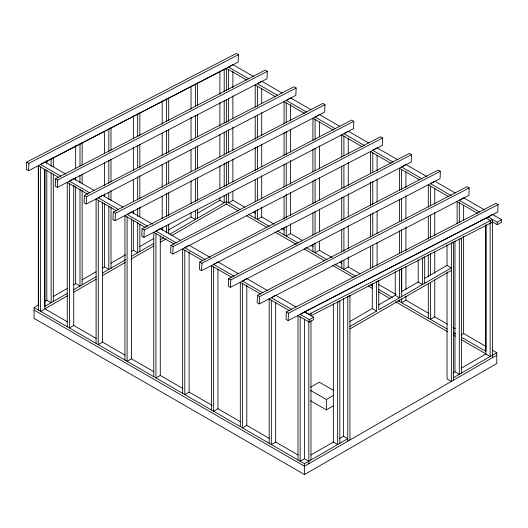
<?xml version="1.0" encoding="UTF-8"?>
<svg xmlns="http://www.w3.org/2000/svg" width="528" height="528" viewBox="0 0 528 528"><rect width="100%" height="100%" fill="white"/><g stroke="black" fill="none" stroke-linecap="round" stroke-linejoin="round"><path stroke-width="0.79" d="M26.717 162.083L26.4 169.475L28.565 170.729L238.141 62.106L238.458 54.714L236.3 53.467L26.717 162.083L28.882 163.337L238.458 54.714M28.565 170.729L28.882 163.337M55.565 178.741L55.242 186.127L57.407 187.381L266.983 78.758L267.307 71.366L265.142 70.118L55.565 178.741L57.73 179.989L267.307 71.366M57.407 187.381L57.73 179.989M84.407 195.393L84.091 202.785L86.255 204.032L295.832 95.41L296.149 88.018L293.984 86.77L84.407 195.393L86.572 196.64L296.149 88.018M86.255 204.032L86.572 196.64M113.256 212.045L112.933 219.437L115.097 220.684L324.674 112.068L324.991 104.676L322.832 103.422L113.256 212.045L115.414 213.292L324.991 104.676M115.097 220.684L115.414 213.292M142.098 228.697L141.781 236.089L143.939 237.336L353.516 128.72L353.839 121.328L351.674 120.08L142.098 228.697L144.263 229.944L353.839 121.328M143.939 237.336L144.263 229.944M170.94 245.348L170.623 252.74L172.788 253.994L382.364 145.372L382.681 137.98L380.516 136.732L170.94 245.348L173.105 246.602L382.681 137.98M172.788 253.994L173.105 246.602M199.789 262.007L199.465 269.399L201.63 270.646L411.206 162.023L411.53 154.631L409.365 153.384L199.789 262.007L201.947 263.254L411.53 154.631M201.63 270.646L201.947 263.254M228.631 278.659L228.314 286.051L230.472 287.298L440.055 178.675L440.372 171.29L438.207 170.036L228.631 278.659L230.795 279.906L440.372 171.29M230.472 287.298L230.795 279.906M257.473 295.31L257.156 302.702L259.321 303.95L468.897 195.334L469.214 187.942L467.056 186.694L257.473 295.31L259.637 296.558L469.214 187.942M259.321 303.95L259.637 296.558M286.321 311.962L285.998 319.354L288.163 320.602L497.739 211.985L498.062 204.593L495.898 203.346L286.321 311.962L288.486 313.216L498.062 204.593M288.163 320.602L288.486 313.216M488.248 217.034L304.61 311.824L308.933 314.318L492.578 219.529L492.466 222.09L310.985 315.764L311.098 313.203M490.301 223.205L490.42 220.645L486.09 218.15M492.466 350.189L496.795 352.684L496.789 363.515L304.491 474.533L34.076 318.41L34.076 307.586L38.405 305.085M44.695 301.455L46.82 300.227L51.143 302.729L51.143 172.927M53.196 296.551L67.234 288.44M73.557 284.79L75.662 283.576L79.992 286.077L79.992 189.189M82.038 279.893L96.083 271.788M102.399 268.138L104.504 266.924L108.834 269.419L108.834 206.23M110.88 263.241L125.631 254.727M131.248 251.486L133.353 250.272L137.676 252.767L137.676 222.248M139.729 246.589L153.773 238.484M167.871 230.34L191.044 216.962L195.367 219.463L195.367 210.401M197.419 213.279L219.886 200.31L224.209 202.811L224.209 195.406M67.353 293.37L44.774 306.405L44.774 169.613M73.669 289.72L96.195 276.718M102.511 273.068L125.743 259.657M131.36 256.417L153.886 243.415M160.202 239.765L163.713 237.739M170.089 234.056L226.373 201.557L240.478 209.702M67.643 295.7L40.564 311.335L40.564 167M73.339 292.413L96.116 279.259M102.524 275.563L125.301 262.409M130.997 259.123L153.773 245.975M160.175 242.273L165.871 238.986M171.567 235.699L226.373 204.059L226.373 194.159M244.801 207.2L232.868 200.31L228.538 202.811L228.538 192.938M96.208 338.461L73.735 325.486L69.412 327.987L69.412 183.658M274.349 224.261L261.71 216.962L257.38 219.463L257.38 209.59M125.05 355.113L102.584 342.144L98.254 344.639L98.254 200.31M302.491 240.511L290.552 233.614L286.229 236.115L286.229 226.248M153.892 371.765L131.426 358.796L127.103 361.291L127.103 216.962M332.039 257.565L319.4 250.272L315.071 252.767L315.071 242.9M182.741 388.417L160.268 375.448L155.945 377.949L155.945 233.614M360.182 273.814L348.242 266.924L343.919 269.419L343.919 260.377M313.625 317.156L304.491 311.883L300.168 314.384L309.302 319.658L313.625 317.156L313.625 319.658L309.302 322.153L298.003 315.632L298.003 459.961M212.289 405.478L189.116 392.099L184.787 394.601L184.787 250.272M501.6 219.734L492.466 214.46L488.136 216.962L497.27 222.235L501.6 219.734L501.6 222.235L497.27 224.73L492.353 221.892M349.813 321.526L372.28 308.557L376.603 311.051L376.603 281.893L378.767 280.632L378.767 309.804L451.361 267.894L447.038 265.393L424.565 278.368M378.602 304.907L395.234 295.304L399.557 297.799L399.557 270.019L401.722 268.772L401.722 296.551M401.557 291.654L418.189 282.051L422.519 284.546L422.519 258.119L424.684 256.872L424.684 283.298M349.925 326.456L376.603 311.051M349.925 328.957L451.361 270.389M240.431 421.727L217.958 408.751L213.635 411.253L213.635 266.924M428.399 313.203L405.933 300.227L401.603 302.729L401.603 298.617M310.51 387.235L319.275 382.18L333.538 390.416M269.273 438.379L246.807 425.41L242.477 427.904L242.477 283.576M447.414 324.179L434.775 316.886L430.452 319.381L430.452 282.374M310.669 390.443L326.357 399.498L333.095 395.611M310.669 400.811L326.357 409.873L333.095 405.979M298.115 455.03L275.649 442.061L271.319 444.556L271.319 300.227M461.149 334.963L463.624 333.538L486.09 346.507M308.821 461.215L304.491 458.713L300.168 461.215L300.168 316.879M310.867 455.03L333.34 442.061L337.663 444.556L337.663 302.221L339.827 300.973L339.827 443.309M339.464 438.524L343.431 436.234L347.761 438.728L304.491 463.709L34.076 307.586M453.044 372.946L454.971 371.837L459.294 374.339L459.294 239.408L461.459 238.161L461.459 373.085M461.327 368.168L485.819 354.031L490.142 356.525L490.142 223.298L492.466 221.958L492.466 357.68M453.526 377.665L496.795 352.684M496.789 355.186L304.491 466.211L34.076 310.081M45.441 161.852L226.373 68.33L246.794 80.117M253.928 76.745L232.868 64.588L228.538 67.082L248.899 78.837M282.071 92.994L261.71 81.239L257.38 83.734L277.748 95.489M310.919 109.646L290.552 97.891L286.229 100.386L306.59 112.147M339.761 126.298L319.4 114.543L315.071 117.044L335.432 128.799M368.603 142.956L348.242 131.195L343.919 133.696L364.28 145.451M397.452 159.608L377.091 147.853L372.761 150.348L393.122 162.103M426.994 176.662L405.933 164.505L401.603 167L421.964 178.754M455.136 192.911L434.775 181.157L430.452 183.658L451.513 195.815M484.684 209.972L463.624 197.809L459.294 200.31L479.655 212.065M275.636 96.776L255.222 84.982L255.222 107.191M304.484 113.428L284.064 101.64L284.064 123.842M333.326 130.079L312.906 118.292L312.906 140.494M362.175 146.731L341.755 134.944L341.755 157.146M391.017 163.383L370.597 151.595L370.597 173.804M419.159 179.632L399.445 168.254L399.445 190.456M448.708 196.693L428.287 184.906L428.287 207.108M477.55 213.345L457.129 201.557L457.129 223.76M253.229 212.065L255.334 213.279M281.371 228.314L284.176 229.937M310.919 245.375L313.025 246.589M339.761 262.027L341.867 263.241M378.49 284.387L396.046 294.518M453.031 327.419L455.136 328.64M248.2 214.157L269.32 226.354M277.042 230.809L298.162 243.005M305.89 247.467L327.01 259.657M334.732 264.119L355.852 276.316M370.597 284.823L372.761 286.077M378.378 289.318L392.423 297.422M398.039 300.67L447.302 329.109M453.618 332.759L455.73 333.973M461.399 337.253L485.978 351.437L485.978 224.789M226.327 204.032L238.498 211.055M246.305 215.563L267.029 227.528M274.85 232.043L296.254 244.398M304.102 248.932L324.806 260.885M332.64 265.412L353.331 277.358M368.313 286.004L372.596 288.479M378.299 291.766L390.436 298.775M395.419 301.653L447.513 331.729M453.189 335.009L455.367 336.263M461.036 339.537L486.044 353.978M65.954 174.167L44.893 162.004L40.564 164.505L60.931 176.26M94.096 190.417L73.735 178.662L69.412 181.157L89.773 192.911M122.945 207.068L102.584 195.314L98.254 197.809L118.615 209.57M152.493 224.129L131.426 211.966L127.103 214.467L147.464 226.222M180.635 240.379L160.268 228.617L155.945 231.119L176.306 242.873M210.177 257.433L189.116 245.276L184.787 247.771L205.148 259.525M238.319 273.682L217.958 261.928L213.635 264.422L233.996 276.177M267.868 290.743L246.807 278.579L242.477 281.074L262.838 292.835M296.01 306.986L275.649 295.231L271.319 297.733L291.687 309.487M58.819 177.54L38.405 165.752L38.405 310.081M87.668 194.198L67.247 182.404L67.247 326.74M116.51 210.85L96.089 199.063L96.089 343.391M145.358 227.502L124.938 215.714L124.938 360.043M174.2 244.154L153.78 232.366L153.78 376.695M203.042 260.806L182.629 249.018L182.629 393.353M231.891 277.464L211.471 265.676L211.471 410.005M260.733 294.116L240.313 282.328L240.313 426.657M289.575 310.768L269.161 298.98L269.161 443.309M67.36 321.809L44.893 308.834L44.893 169.455M497.27 222.235L497.27 224.73M485.819 224.915L485.819 354.031M463.624 205.24L463.624 220.044M463.624 236.491L463.624 333.538M459.294 202.805L459.294 222.545M454.971 241.025L454.971 371.837M453.526 380.167L453.526 241.943L451.361 243.19L451.361 381.414L447.038 378.919L447.038 272.006M447.038 244.906L447.038 265.393M434.775 188.588L434.775 204.217M434.775 212.441L434.775 235.468M434.775 251.915L434.775 273.293M434.775 279.873L434.775 316.886M430.452 186.153L430.452 205.894M430.452 214.936L430.452 237.963M430.452 253.592L430.452 274.969M428.287 216.157L428.287 239.184M428.287 254.806L428.287 277.015M428.287 283.589L428.287 318.133M418.189 259.816L418.189 282.051M405.933 171.937L405.933 187.559M405.933 195.782L405.933 218.81M405.933 227.033L405.933 250.886M405.933 266.515L405.933 289.535M405.933 296.116L405.933 300.227M401.603 169.501L401.603 189.235M401.603 198.284L401.603 221.311M401.603 229.535L401.603 252.562M401.603 268.184L401.603 292.037M399.445 199.505L399.445 221.707M399.445 230.756L399.445 253.777M399.445 299.831L399.445 301.481M395.234 271.63L395.234 295.304M377.091 155.285L377.091 170.907M377.091 179.131L377.091 202.158M377.091 211.207L377.091 233.409M377.091 242.458L377.091 265.485M372.761 152.849L372.761 172.583M372.761 181.632L372.761 204.659M372.761 212.883L372.761 235.91M372.761 244.952L372.761 267.161M372.28 283.444L372.28 308.557M370.597 182.028L370.597 205.874M370.597 214.097L370.597 237.125M370.597 246.173L370.597 268.376M349.925 439.982L349.925 295.528L347.761 296.776L347.761 441.23M348.242 138.626L348.242 154.255M348.242 162.479L348.242 185.506M348.242 193.73L348.242 216.757M348.242 225.806L348.242 248.833M348.242 257.057L348.242 266.924M343.919 136.191L343.919 155.932M343.919 164.98L343.919 188.001M343.919 197.05L343.919 219.252M343.919 228.301L343.919 251.328M343.431 298.386L343.431 436.234M341.755 166.195L341.755 188.397M341.755 197.446L341.755 220.473M341.755 229.522L341.755 251.724M341.755 260.773L341.755 268.171M333.34 303.838L333.34 442.061M326.357 399.498L326.357 409.873M319.4 121.975L319.4 136.778M319.4 145.827L319.4 168.854M319.4 177.896L319.4 200.105M319.4 209.147L319.4 232.175M319.4 241.223L319.4 250.272M315.071 119.539L315.071 139.28M315.071 148.322L315.071 170.531M315.071 179.573L315.071 202.6M315.071 211.649L315.071 233.851M312.906 149.543L312.906 171.745M312.906 180.794L312.906 203.821M312.906 212.863L312.906 235.072M312.906 244.114L312.906 251.519M310.985 320.707L310.985 459.961M309.302 319.658L309.302 322.153M308.821 321.004L308.821 463.709M304.491 319.334L304.491 458.713M304.491 463.709L304.491 474.533M290.552 104.498L290.552 120.952M290.552 129.994L290.552 152.203M290.552 160.426L290.552 184.272M290.552 192.496L290.552 215.523M290.552 223.747L290.552 233.614M286.229 102.887L286.229 122.621M286.229 131.67L286.229 154.697M286.229 163.746L286.229 185.948M286.229 194.172L286.229 218.024M284.064 132.891L284.064 155.093M284.064 164.142L284.064 187.169M284.064 196.211L284.064 219.239M284.064 227.462L284.064 234.868M275.649 302.676L275.649 442.061M261.71 88.671L261.71 103.475M261.71 112.517L261.71 135.544M261.71 144.593L261.71 166.795M261.71 175.844L261.71 198.871M261.71 207.095L261.71 216.962M257.38 86.236L257.38 106.795M257.38 115.018L257.38 138.046M257.38 146.269L257.38 169.297M257.38 178.339L257.38 200.548M255.222 116.233L255.222 139.26M255.222 147.484L255.222 170.511M255.222 179.56L255.222 201.762M255.222 210.811L255.222 218.209M246.807 285.199L246.807 425.41M232.868 71.194L232.868 87.641M232.868 95.865L232.868 118.892M232.868 127.116L232.868 150.143M232.868 159.192L232.868 182.219M232.868 191.261L232.868 200.31M228.538 69.577L228.538 89.318M228.538 98.366L228.538 121.394M228.538 129.617L228.538 152.645M228.538 161.687L228.538 183.896M226.373 90.539L226.373 68.33L224.209 69.577L224.209 91.786M226.373 99.581L226.373 122.608M226.373 130.832L226.373 153.859M226.373 162.083L226.373 185.935M224.209 100.828L224.209 123.037M224.209 132.079L224.209 155.107M224.209 163.33L224.209 186.358M219.886 71.194L219.886 94.222M219.886 102.445L219.886 126.298M219.886 134.521L219.886 156.724M219.886 165.772L219.886 188.8M219.886 197.842L219.886 200.31M217.958 269.372L217.958 408.751M197.531 105.461L197.531 83.074L195.367 84.322L195.367 106.603M197.531 114.517L197.531 136.739M197.531 145.787L197.531 168.835M197.531 177.883L197.531 200.105M197.531 209.161L197.531 218.209M195.367 115.665L195.367 137.907M195.367 146.969L195.367 170.036M195.367 179.098L195.367 201.34M191.044 85.978L191.044 109.045M191.044 117.282L191.044 140.349M191.044 149.411L191.044 171.653M191.044 180.715L191.044 203.782M191.044 212.843L191.044 216.962M189.116 251.896L189.116 392.099M168.683 120.384L168.683 98.05L166.525 99.304L166.525 121.552M168.683 129.446L168.683 152.506M168.683 160.743L168.683 183.803M168.683 192.865L168.683 215.926M168.683 224.156L168.683 234.043M166.525 130.621L166.525 153.694M166.525 162.763L166.525 185.018M166.525 193.255L166.525 216.335M166.525 225.403L166.525 232.815M162.195 100.921L162.195 124.001M162.195 133.069L162.195 155.318M162.195 164.386L162.195 187.46M162.195 196.528L162.195 218.783M162.195 227.02L162.195 230.32M160.268 236.069L160.268 375.448M139.841 135.313L139.841 112.952L137.676 114.2L137.676 136.468M139.841 144.375L139.841 167.455M139.841 175.699L139.841 198.772M139.841 207.016L139.841 216.902M139.841 224.321L139.841 251.519M137.676 145.543L137.676 167.812M137.676 176.887L137.676 199.98M137.676 208.23L137.676 216.473M133.353 115.823L133.353 138.917M133.353 147.167L133.353 170.26M133.353 179.335L133.353 201.604M133.353 210.679L133.353 213.979M133.353 220.579L133.353 250.272M131.426 218.585L131.426 358.796M110.999 150.236L110.999 127.842L108.834 129.089L108.834 152.071M110.999 159.311L110.999 181.579M110.999 190.648L110.999 200.548M110.999 207.141L110.999 268.171M108.834 160.274L108.834 183.256M108.834 192.278L108.834 199.663M104.504 131.518L104.504 153.674M104.504 162.703L104.504 185.678M104.504 193.888L104.504 196.35M104.504 203.735L104.504 266.924M102.584 202.759L102.584 342.144M82.15 165.033L82.15 142.784L79.992 144.032L79.992 166.201M82.15 174.055L82.15 183.902M82.15 190.469L82.15 284.823M79.992 175.237L79.992 182.622M75.662 145.642L75.662 168.63M75.662 177.665L75.662 180.127M75.662 186.694L75.662 283.576M73.735 185.282L73.735 325.486M53.308 166.822L53.308 157.714L51.143 158.961L51.143 166.36M53.308 174.207L53.308 301.481M46.82 160.571L46.82 163.04M46.82 170.432L46.82 300.227M38.287 165.772L38.287 305.158"/></g></svg>
